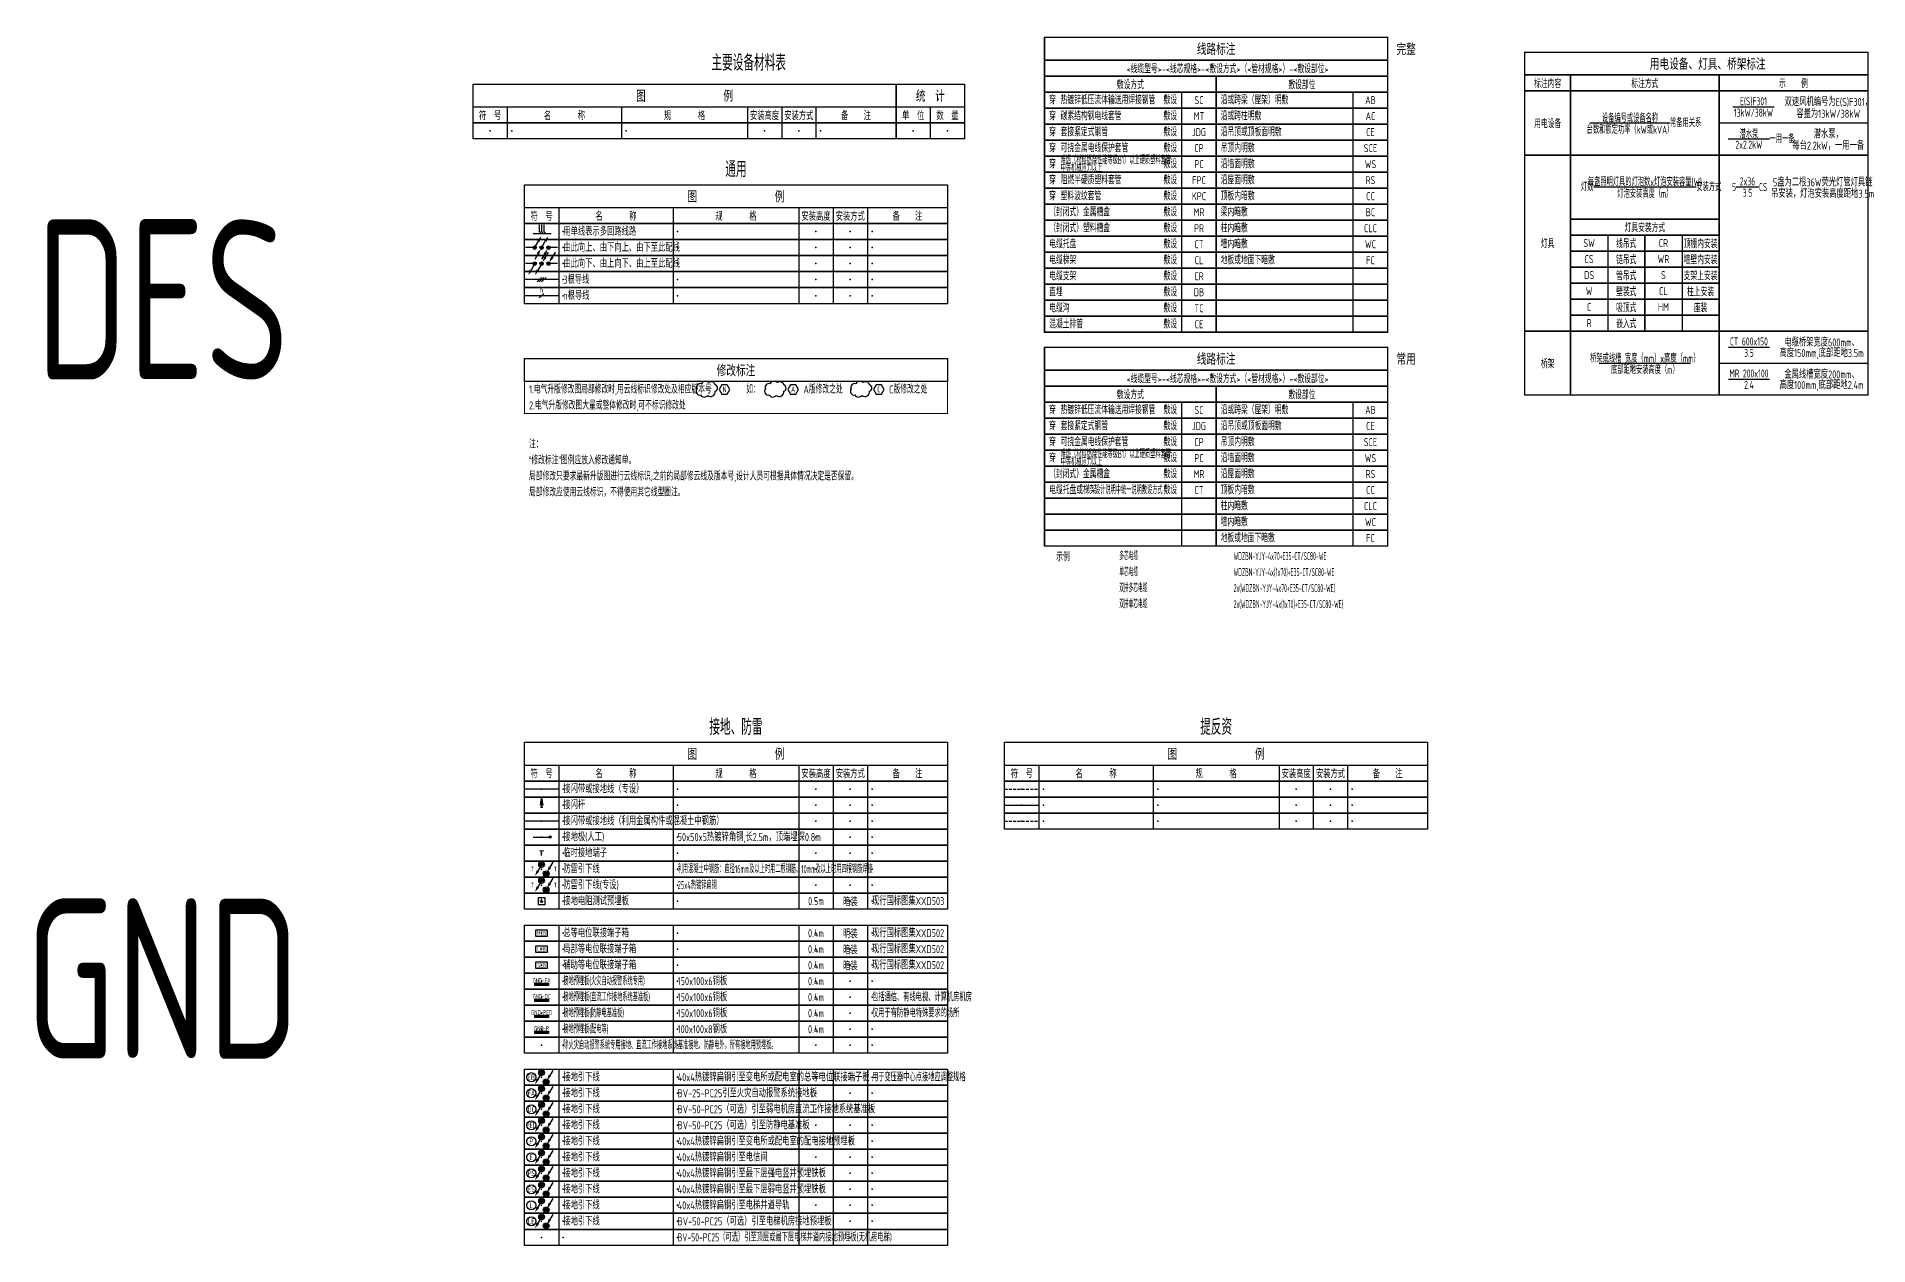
# Model space of a CAD drawing. Header units: millimetres. Extents: x -1040173 to 349982, y -145921 to 298175.
# Drawn here: x -608452 to -528343, y 14414 to 67259 of the extents above; entities that cross this region are included whole.
import ezdxf
from ezdxf.enums import TextEntityAlignment as Align

# ---------------------------------------------------------------- set-up
doc = ezdxf.new("R2010")
doc.units = ezdxf.units.MM
doc.header["$LTSCALE"] = 500
doc.header["$MEASUREMENT"] = 0
doc.linetypes.add('HIDDEN', pattern=[0.375, 0.25, -0.125])
doc.layers.get('0').update_dxf_attribs({"color": 255, "linetype": 'CONTINUOUS'})
for name, color, linetype in [('E-GRND-DEVC', 3, 'CONTINUOUS'), ('E-GRND-WIRE', 4, 'E-GND'), ('E-LITE-DIMS', 6, 'CONTINUOUS'), ('E-POWR-EQPM', 3, 'CONTINUOUS'), ('E-REQU-DIAG', 11, 'HIDDEN'), ('E-REQU-WALL', 2, 'CONTINUOUS'), ('E-REQU-WALL2', 2, 'HIDDEN'), ('E-TABLE', 2, 'CONTINUOUS'), ('E-THUN-WIRE', 4, 'E-THU'), ('E-UNIV-DIAG', 2, 'CONTINUOUS'), ('E-UNIV-EL', 140, 'CONTINUOUS'), ('E-UNIV-NOTE', 6, 'CONTINUOUS'), ('E-UNIV-REV', 6, 'CONTINUOUS'), ('E-UNIV-WIRE', 4, 'CONTINUOUS')]:
    doc.layers.add(name, color=color, linetype=linetype)
doc.styles.get("Standard").update_dxf_attribs({"font": 'txt', "width": 0.7})
doc.styles.add('TH-STYLE3', font='tssdeng.shx', dxfattribs={"width": 0.7, "bigfont": 'tssdchn.shx'})
doc.linetypes.add('E-GND', pattern='A,1,["/",Standard,S=0.2,R=0,X=-0.53,Y=-0.1],-0.1,0,-0.1', length=1.2)
doc.linetypes.add('E-THU', pattern='A,1,["X",Standard,S=0.2,R=0,X=-0.53,Y=-0.1],-0.1,0,-0.1', length=1.2)

# ---------------------------------------------------------------- blocks, each defined once
blk = doc.blocks.new('E-BKTS1')
blk.add_line((0, -10), (185, -10))
at = {"linetype": 'Continuous'}
for p, q in [((15, -10), (15, -17)), ((65, -10), (65, -17)), ((120, -10), (120, -17)), ((135, -10), (135, -17)), ((150, -10), (150, -17))]:
    blk.add_line(p, q, dxfattribs=at)
blk.add_lwpolyline([(0, 0), (185, 0), (185, -17), (0, -17)], close=True)
at = {"layer": 'E-UNIV-NOTE', "style": 'TH-STYLE3', "width": 0.7}
for s, height, p in [('图                例', 5, (92.5, -5)), ('安装高度', 3.5, (127.5, -13.5)), ('安装方式', 3.5, (142.5, -13.5))]:
    blk.add_text(s, height=height, dxfattribs=at).set_placement(p, align=Align.MIDDLE)
at = {"layer": 'E-UNIV-NOTE', "linetype": 'Continuous', "style": 'TH-STYLE3', "width": 0.7}
for s, p in [('符  号', (7.5, -13.5)), ('名       称', (40, -13.5)), ('规       格', (92.5, -13.5)), ('备    注', (167.5, -13.5))]:
    blk.add_text(s, height=3.5, dxfattribs=at).set_placement(p, align=Align.MIDDLE)
blk = doc.blocks.new('E-BKTS2')
for p, q in [((0, 0), (185, 0)), ((0, -7), (0, 0)), ((185, 0), (185, -7)), ((185, -7), (0, -7))]:
    blk.add_line(p, q)
at = {"linetype": 'Continuous'}
for p, q in [((15, 0), (15, -7)), ((65, 0), (65, -7)), ((120, 0), (120, -7)), ((135, 0), (135, -7)), ((150, 0), (150, -7))]:
    blk.add_line(p, q, dxfattribs=at)
for p in [(7.5, -3.5), (17, -3.5), (67, -3.5), (127.5, -3.5), (142.5, -3.5), (152, -3.5)]:
    blk.add_point(p, dxfattribs=at)
blk = doc.blocks.new('E-BKTS4')
at = {"linetype": 'Continuous'}
blk.add_line((15, 0), (15, -7), dxfattribs=at)
blk.add_lwpolyline([(0, 0), (30, 0), (30, -7), (0, -7)], close=True)
for p in [(7.5, -3.5), (22.5, -3.5)]:
    blk.add_point(p, dxfattribs=at)
blk = doc.blocks.new('E-BKTS3')
blk.add_line((0, -10), (30, -10))
at = {"linetype": 'Continuous'}
blk.add_line((15, -10), (15, -17), dxfattribs=at)
blk.add_lwpolyline([(30, -17), (0, -17), (0, 0), (30, 0)], close=True)
at = {"layer": 'E-UNIV-NOTE', "linetype": 'Continuous', "style": 'TH-STYLE3', "width": 0.7}
for s, height, p in [('统  计', 5, (15, -5)), ('单  位', 3.5, (7.5, -13.5)), ('数  量', 3.5, (22.5, -13.5))]:
    blk.add_text(s, height=height, dxfattribs=at).set_placement(p, align=Align.MIDDLE)
blk = doc.blocks.new('E-ANNO12')
blk.add_lwpolyline([(-1.15, 2), (-2.31, 0), (-1.15, -2), (1.15, -2), (2.31, 0), (1.15, 2)], close=True)
at = {"style": 'TH-STYLE3', "width": 0.7}
blk.add_attdef('N', text='', height=2.5, dxfattribs=at).set_placement((0, 0), align=Align.MIDDLE)
blk = doc.blocks.new('E-BLEADER-1')
blk.add_line((0.38, 0.65), (1.63, 2.81))
at = {"const_width": 0.75}
blk.add_lwpolyline([(-0.38, 0, 1), (0.38, 0, 1)], format="xyb", close=True, dxfattribs=at)
blk.add_lwpolyline([(1.63, 2.81, 1.25, 0, 0), (2.88, 4.98, 0, 0, 0)], format="xyseb")
blk.add_circle((0, 0), 0.75)
blk = doc.blocks.new('E-BLEADER-2')
blk.add_line((-2.88, -4.98), (-1.63, -2.81))
at = {"const_width": 0.75}
blk.add_lwpolyline([(-0.38, 0, 1), (0.38, 0, 1)], format="xyb", close=True, dxfattribs=at)
blk.add_lwpolyline([(-1.63, -2.81, 1.25, 0, 0), (-0.38, -0.65, 0, 0, 0)], format="xyseb")
blk.add_circle((0, 0), 0.75)
blk = doc.blocks.new('E-BGND11')
blk.add_line((0, 0), (0, 2))
at = {"const_width": 0.5}
blk.add_lwpolyline([(1, 2), (-1, 2)], dxfattribs=at)
blk = doc.blocks.new('E-KTS2')
at = {"layer": 'E-TABLE', "linetype": 'Continuous'}
for p, q in [((15, 0), (15, -7)), ((65, 0), (65, -7)), ((120, 0), (120, -7)), ((135, 0), (135, -7)), ((150, 0), (150, -7))]:
    blk.add_line(p, q, dxfattribs=at)
at = {"layer": 'E-TABLE'}
blk.add_lwpolyline([(0, 0), (185, 0), (185, -7), (0, -7)], close=True, dxfattribs=at)
at = {"layer": 'E-TABLE', "linetype": 'Continuous'}
for p in [(7.5, -3.5), (17, -3.5), (67, -3.5), (127.5, -3.5), (142.5, -3.5), (152, -3.5)]:
    blk.add_point(p, dxfattribs=at)
blk = doc.blocks.new('E-BGND012')
blk.add_lwpolyline([(-2.5, -1.5), (-2.5, 1.5), (2.5, 1.5), (2.5, -1.5)], close=True)
at = {"layer": 'E-UNIV-EL', "style": 'TH-STYLE3', "width": 0.7}
blk.add_attdef('BOX', text='', height=2, dxfattribs=at).set_placement((0, 0), align=Align.MIDDLE)
blk = doc.blocks.new('E-BGND011')
blk.add_lwpolyline([(-2.5, -1.5), (-2.5, 1.5), (2.5, 1.5), (2.5, -1.5)], close=True)
at = {"layer": 'E-UNIV-EL', "style": 'TH-STYLE3', "width": 0.7}
blk.add_attdef('BOX', text='', height=2, dxfattribs=at).set_placement((0, 0), align=Align.MIDDLE)
blk = doc.blocks.new('E-BGND013')
blk.add_lwpolyline([(-2.5, -1.5), (-2.5, 1.5), (2.5, 1.5), (2.5, -1.5)], close=True)
at = {"layer": 'E-UNIV-EL', "style": 'TH-STYLE3', "width": 0.7}
blk.add_attdef('BOX', text='', height=2, dxfattribs=at).set_placement((0, 0), align=Align.MIDDLE)
blk = doc.blocks.new('E-BGND026')
blk.add_lwpolyline([(-3, 0), (-3, 1), (3, 1), (3, 0)], close=True)
blk.add_solid([(-3, 1), (-3, 0), (3, 1), (3, 0)])
at = {"layer": 'E-UNIV-EL', "style": 'TH-STYLE3', "width": 0.7}
blk.add_attdef('F', text='', height=2, dxfattribs=at).set_placement((0, 2.2), align=Align.MIDDLE)
blk = doc.blocks.new('E-ANNO10')
blk.add_circle((0, 0), 2)
at = {"style": 'TH-STYLE3', "width": 0.7}
blk.add_attdef('N', text='', height=2.5, dxfattribs=at).set_placement((0, 0), align=Align.MIDDLE)
blk = doc.blocks.new('E-BGND31')
blk.add_line((-0.38, -0.65), (-1.62, -2.81))
at = {"const_width": 0.75}
blk.add_lwpolyline([(-0.38, 0, 1), (0.38, 0, 1)], format="xyb", close=True, dxfattribs=at)
blk.add_lwpolyline([(-1.62, -2.81, 1.25, 0, 0), (-2.88, -4.98, 0, 0, 0)], format="xyseb")
for radius in [1.25, 0.75]:
    blk.add_circle((0, 0), radius)
blk = doc.blocks.new('E-BGND32')
blk.add_line((2.88, 4.98), (1.62, 2.81))
at = {"const_width": 0.75}
blk.add_lwpolyline([(-0.38, 0, 1), (0.37, 0, 1)], format="xyb", close=True, dxfattribs=at)
blk.add_lwpolyline([(1.62, 2.81, 1.25, 0, 0), (0.37, 0.65, 0, 0, 0)], format="xyseb")
for radius in [1.25, 0.75]:
    blk.add_circle((0, 0), radius)
blk = doc.blocks.new('E-BGND025')
blk.add_lwpolyline([(-3, 0), (-3, 1), (3, 1), (3, 0)], close=True)
blk.add_solid([(-3, 1), (-3, 0), (3, 1), (3, 0)])
at = {"layer": 'E-UNIV-EL', "style": 'TH-STYLE3', "width": 0.7}
blk.add_attdef('F', text='', height=2, dxfattribs=at).set_placement((0, 2.2), align=Align.MIDDLE)
blk = doc.blocks.new('E-BGND028')
blk.add_lwpolyline([(-3, 0), (-3, 1), (3, 1), (3, 0)], close=True)
blk.add_solid([(-3, 1), (-3, 0), (3, 1), (3, 0)])
at = {"layer": 'E-UNIV-EL', "style": 'TH-STYLE3', "width": 0.7}
blk.add_attdef('F', text='', height=2, dxfattribs=at).set_placement((0, 2.2), align=Align.MIDDLE)
blk = doc.blocks.new('E-BGND027')
blk.add_lwpolyline([(-3, 0), (-3, 1), (3, 1), (3, 0)], close=True)
blk.add_solid([(-3, 1), (-3, 0), (3, 1), (3, 0)])
at = {"layer": 'E-UNIV-EL', "style": 'TH-STYLE3', "width": 0.7}
blk.add_attdef('F', text='', height=2, dxfattribs=at).set_placement((0, 2.2), align=Align.MIDDLE)
blk = doc.blocks.new('E-BGND33')
blk.add_line((-0.38, -0.65), (-1.62, -2.81))
at = {"const_width": 0.75}
blk.add_lwpolyline([(-0.38, 0, 1), (0.38, 0, 1)], format="xyb", close=True, dxfattribs=at)
blk.add_lwpolyline([(-1.62, -2.81, 1.25, 0, 0), (-2.88, -4.98, 0, 0, 0)], format="xyseb")
for radius in [1.25, 0.75]:
    blk.add_circle((0, 0), radius)
at = {"layer": 'E-UNIV-EL', "style": 'TH-STYLE3', "width": 0.7}
blk.add_attdef('F', text='', height=2, dxfattribs=at).set_placement((-4, -2), align=Align.MIDDLE)
blk = doc.blocks.new('E-BGND34')
blk.add_line((2.88, 4.98), (1.63, 2.81))
at = {"const_width": 0.75}
blk.add_lwpolyline([(-0.38, 0, 1), (0.37, 0, 1)], format="xyb", close=True, dxfattribs=at)
blk.add_lwpolyline([(1.63, 2.81, 1.25, 0, 0), (0.37, 0.65, 0, 0, 0)], format="xyseb")
for radius in [1.25, 0.75]:
    blk.add_circle((0, 0), radius)
at = {"layer": 'E-UNIV-EL', "style": 'TH-STYLE3', "width": 0.7}
blk.add_attdef('F', text='', height=2, dxfattribs=at).set_placement((4, 2), align=Align.MIDDLE)
blk = doc.blocks.new('E-BGND41')
at = {"layer": 'E-GRND-DEVC'}
for p, q in [((-0.53, 1), (0, 4)), ((0.53, 1), (-0.53, 1)), ((-0.5, 0), (0.5, 0)), ((0, 4), (0.53, 1)), ((0, 1), (0, 0))]:
    blk.add_line(p, q, dxfattribs=at)
blk.add_solid([(-0.53, 1), (0.53, 1), (0, 4)], dxfattribs=at)
blk = doc.blocks.new('E-BGND51')
blk.add_lwpolyline([(1.5, 1.5), (-1.5, 1.5), (-1.5, -1.5), (1.5, -1.5)], close=True)
at = {"layer": 'E-UNIV-EL'}
for p, q in [((-0.75, 0), (0.75, 0)), ((0, 0), (0, 1)), ((-0.5, -0.25), (0.5, -0.25)), ((-0.25, -0.5), (0.25, -0.5))]:
    blk.add_line(p, q, dxfattribs=at)
blk = doc.blocks.new('E-anno03')
for p, q in [((-2, -1), (0, 1)), ((-1, -1), (1, 1)), ((0, -1), (2, 1))]:
    blk.add_line(p, q)
blk = doc.blocks.new('E-ANNO04')
blk.add_line((-1, -1), (1, 1))
at = {"style": 'TH-STYLE3', "width": 0.7}
blk.add_attdef('N', text='', height=2.5, dxfattribs=at).set_placement((0, 2.5), align=Align.MIDDLE)

msp = doc.modelspace()

# ---------------------------------------------------------------- linework, layer by layer
at = {"layer": 'E-GRND-DEVC'}
msp.add_circle((-585993, 32264), 50, dxfattribs=at)
at = {"layer": 'E-GRND-WIRE'}
msp.add_line((-585618, 32964), (-587118, 32964), dxfattribs=at)
at = {"layer": 'E-POWR-EQPM'}
for p, q in [((-585943, 58634), (-586743, 58634)), ((-586468, 59034), (-586468, 58734)), ((-586368, 58634), (-586468, 58734)), ((-586368, 59034), (-586368, 58734)), ((-586368, 58734), (-586268, 58634)), ((-586268, 59034), (-586268, 58734)), ((-586268, 58734), (-586168, 58634)), ((-586668, 58034), (-587068, 58034)), ((-585668, 58034), (-586068, 58034)), ((-586668, 57334), (-587068, 57334)), ((-585668, 57334), (-586068, 57334))]:
    msp.add_line(p, q, dxfattribs=at)
at = {"layer": 'E-REQU-DIAG'}
msp.add_line((-566118, 34364), (-564618, 34364), dxfattribs=at)
at = {"layer": 'E-REQU-WALL'}
msp.add_line((-566118, 33664), (-564618, 33664), dxfattribs=at)
at = {"layer": 'E-REQU-WALL2'}
msp.add_line((-566118, 32964), (-564618, 32964), dxfattribs=at)
at = {"layer": 'E-THUN-WIRE'}
for p, q in [((-585618, 34364), (-587118, 34364)), ((-586743, 32264), (-585993, 32264))]:
    msp.add_line(p, q, dxfattribs=at)
at = {"layer": 'E-UNIV-DIAG'}
for p, q in [((-534868, 64884), (-534868, 65584)), ((-558368, 64134), (-558368, 64834)), ((-558368, 63434), (-558368, 64134)), ((-550868, 64134), (-550868, 64834)), ((-550868, 63434), (-550868, 64134)), ((-558368, 62734), (-558368, 63434)), ((-550868, 62734), (-550868, 63434)), ((-534868, 63484), (-528368, 63484)), ((-558368, 62034), (-558368, 62734)), ((-550868, 62034), (-550868, 62734)), ((-558368, 61334), (-558368, 62034)), ((-550868, 61334), (-550868, 62034)), ((-558368, 60634), (-558368, 61334)), ((-550868, 60634), (-550868, 61334)), ((-558368, 59934), (-558368, 60634)), ((-550868, 59934), (-550868, 60634)), ((-558368, 59234), (-558368, 59934)), ((-550868, 59234), (-550868, 59934)), ((-558368, 58534), (-558368, 59234)), ((-558368, 57834), (-558368, 58534)), ((-550868, 58534), (-550868, 59234)), ((-550868, 57834), (-550868, 58534)), ((-539743, 58584), (-539743, 57884)), ((-536493, 58584), (-536493, 57884)), ((-558368, 57134), (-558368, 57834)), ((-550868, 57134), (-550868, 57834)), ((-539743, 57884), (-539743, 57184)), ((-536493, 57884), (-536493, 57184)), ((-558368, 56434), (-558368, 57134)), ((-550868, 56434), (-550868, 57134)), ((-539743, 57184), (-539743, 56484)), ((-536493, 57184), (-536493, 56484)), ((-558368, 55734), (-558368, 56434)), ((-550868, 55734), (-550868, 56434)), ((-539743, 56484), (-539743, 55784)), ((-536493, 56484), (-536493, 55784)), ((-558368, 55034), (-558368, 55734)), ((-550868, 55034), (-550868, 55734)), ((-539743, 55784), (-539743, 55084)), ((-536493, 55784), (-536493, 55084)), ((-558368, 54334), (-558368, 55034)), ((-550868, 54334), (-550868, 55034)), ((-539743, 55084), (-539743, 54384)), ((-536493, 55084), (-536493, 54384)), ((-534868, 52984), (-528368, 52984)), ((-558368, 50584), (-558368, 51284)), ((-550868, 50584), (-550868, 51284)), ((-558368, 49884), (-558368, 50584)), ((-550868, 49884), (-550868, 50584)), ((-558368, 49184), (-558368, 49884)), ((-550868, 49184), (-550868, 49884)), ((-558368, 48484), (-558368, 49184)), ((-550868, 48484), (-550868, 49184)), ((-558368, 47784), (-558368, 48484)), ((-550868, 47784), (-550868, 48484)), ((-558368, 47084), (-558368, 47784)), ((-550868, 47084), (-550868, 47784)), ((-558368, 46384), (-558368, 47084)), ((-550868, 46384), (-550868, 47084)), ((-558368, 45684), (-558368, 46384)), ((-558368, 44984), (-558368, 45684)), ((-550868, 45684), (-550868, 46384)), ((-550868, 44984), (-550868, 45684))]:
    msp.add_line(p, q, dxfattribs=at)
at = {"layer": 'E-UNIV-DIAG', "const_width": 50}
for points in [[(-549368, 54334), (-564368, 54334), (-564368, 67234), (-549368, 67234)], [(-528368, 51584), (-543368, 51584), (-543368, 66584), (-528368, 66584)], [(-549368, 44984), (-564368, 44984), (-564368, 53684), (-549368, 53684)], [(-568618, 50784), (-587118, 50784), (-587118, 53184), (-568618, 53184)]]:
    msp.add_lwpolyline(points, close=True, dxfattribs=at)
at = {"layer": 'E-UNIV-DIAG'}
for points in [[(-549368, 66234), (-564368, 66234), (-564368, 67234), (-549368, 67234)], [(-528368, 65584), (-543368, 65584), (-543368, 66584), (-528368, 66584)], [(-549368, 65534), (-564368, 65534), (-564368, 66234), (-549368, 66234)], [(-556868, 64834), (-564368, 64834), (-564368, 65534), (-556868, 65534)], [(-549368, 64834), (-556868, 64834), (-556868, 65534), (-549368, 65534)], [(-541368, 64884), (-543368, 64884), (-543368, 65584), (-541368, 65584)], [(-534868, 64884), (-541368, 64884), (-541368, 65584), (-534868, 65584)], [(-528368, 64884), (-534868, 64884), (-534868, 65584), (-528368, 65584)], [(-556868, 64134), (-564368, 64134), (-564368, 64834), (-556868, 64834)], [(-556868, 63434), (-564368, 63434), (-564368, 64134), (-556868, 64134)], [(-549368, 64134), (-556868, 64134), (-556868, 64834), (-549368, 64834)], [(-549368, 63434), (-556868, 63434), (-556868, 64134), (-549368, 64134)], [(-541368, 62084), (-543368, 62084), (-543368, 64884), (-541368, 64884)], [(-534868, 62084), (-541368, 62084), (-541368, 64884), (-534868, 64884)], [(-528368, 62084), (-534868, 62084), (-534868, 64884), (-528368, 64884)], [(-556868, 62734), (-564368, 62734), (-564368, 63434), (-556868, 63434)], [(-549368, 62734), (-556868, 62734), (-556868, 63434), (-549368, 63434)], [(-556868, 62034), (-564368, 62034), (-564368, 62734), (-556868, 62734)], [(-549368, 62034), (-556868, 62034), (-556868, 62734), (-549368, 62734)], [(-556868, 61334), (-564368, 61334), (-564368, 62034), (-556868, 62034)], [(-549368, 61334), (-556868, 61334), (-556868, 62034), (-549368, 62034)], [(-541368, 54384), (-543368, 54384), (-543368, 62084), (-541368, 62084)], [(-534868, 59284), (-541368, 59284), (-541368, 62084), (-534868, 62084)], [(-528368, 54384), (-534868, 54384), (-534868, 62084), (-528368, 62084)], [(-556868, 60634), (-564368, 60634), (-564368, 61334), (-556868, 61334)], [(-549368, 60634), (-556868, 60634), (-556868, 61334), (-549368, 61334)], [(-556868, 59934), (-564368, 59934), (-564368, 60634), (-556868, 60634)], [(-549368, 59934), (-556868, 59934), (-556868, 60634), (-549368, 60634)], [(-556868, 59234), (-564368, 59234), (-564368, 59934), (-556868, 59934)], [(-549368, 59234), (-556868, 59234), (-556868, 59934), (-549368, 59934)], [(-534868, 58584), (-541368, 58584), (-541368, 59284), (-534868, 59284)], [(-556868, 58534), (-564368, 58534), (-564368, 59234), (-556868, 59234)], [(-556868, 57834), (-564368, 57834), (-564368, 58534), (-556868, 58534)], [(-549368, 58534), (-556868, 58534), (-556868, 59234), (-549368, 59234)], [(-549368, 57834), (-556868, 57834), (-556868, 58534), (-549368, 58534)], [(-538118, 57884), (-541368, 57884), (-541368, 58584), (-538118, 58584)], [(-534868, 57884), (-538118, 57884), (-538118, 58584), (-534868, 58584)], [(-556868, 57134), (-564368, 57134), (-564368, 57834), (-556868, 57834)], [(-549368, 57134), (-556868, 57134), (-556868, 57834), (-549368, 57834)], [(-538118, 57184), (-541368, 57184), (-541368, 57884), (-538118, 57884)], [(-534868, 57184), (-538118, 57184), (-538118, 57884), (-534868, 57884)], [(-556868, 56434), (-564368, 56434), (-564368, 57134), (-556868, 57134)], [(-549368, 56434), (-556868, 56434), (-556868, 57134), (-549368, 57134)], [(-538118, 56484), (-541368, 56484), (-541368, 57184), (-538118, 57184)], [(-534868, 56484), (-538118, 56484), (-538118, 57184), (-534868, 57184)], [(-556868, 55734), (-564368, 55734), (-564368, 56434), (-556868, 56434)], [(-549368, 55734), (-556868, 55734), (-556868, 56434), (-549368, 56434)], [(-538118, 55784), (-541368, 55784), (-541368, 56484), (-538118, 56484)], [(-534868, 55784), (-538118, 55784), (-538118, 56484), (-534868, 56484)], [(-556868, 55034), (-564368, 55034), (-564368, 55734), (-556868, 55734)], [(-549368, 55034), (-556868, 55034), (-556868, 55734), (-549368, 55734)], [(-538118, 55084), (-541368, 55084), (-541368, 55784), (-538118, 55784)], [(-534868, 55084), (-538118, 55084), (-538118, 55784), (-534868, 55784)], [(-556868, 54334), (-564368, 54334), (-564368, 55034), (-556868, 55034)], [(-549368, 54334), (-556868, 54334), (-556868, 55034), (-549368, 55034)], [(-538118, 54384), (-541368, 54384), (-541368, 55084), (-538118, 55084)], [(-534868, 54384), (-538118, 54384), (-538118, 55084), (-534868, 55084)], [(-549368, 52684), (-564368, 52684), (-564368, 53684), (-549368, 53684)], [(-541368, 51584), (-543368, 51584), (-543368, 54384), (-541368, 54384)], [(-534868, 51584), (-541368, 51584), (-541368, 54384), (-534868, 54384)], [(-528368, 51584), (-534868, 51584), (-534868, 54384), (-528368, 54384)], [(-568618, 52184), (-587118, 52184), (-587118, 53184), (-568618, 53184)], [(-549368, 51984), (-564368, 51984), (-564368, 52684), (-549368, 52684)], [(-556868, 51284), (-564368, 51284), (-564368, 51984), (-556868, 51984)], [(-556868, 50584), (-564368, 50584), (-564368, 51284), (-556868, 51284)], [(-549368, 51284), (-556868, 51284), (-556868, 51984), (-549368, 51984)], [(-549368, 50584), (-556868, 50584), (-556868, 51284), (-549368, 51284)], [(-556868, 49884), (-564368, 49884), (-564368, 50584), (-556868, 50584)], [(-549368, 49884), (-556868, 49884), (-556868, 50584), (-549368, 50584)], [(-556868, 49184), (-564368, 49184), (-564368, 49884), (-556868, 49884)], [(-549368, 49184), (-556868, 49184), (-556868, 49884), (-549368, 49884)], [(-556868, 48484), (-564368, 48484), (-564368, 49184), (-556868, 49184)], [(-549368, 48484), (-556868, 48484), (-556868, 49184), (-549368, 49184)], [(-556868, 47784), (-564368, 47784), (-564368, 48484), (-556868, 48484)], [(-549368, 47784), (-556868, 47784), (-556868, 48484), (-549368, 48484)], [(-556868, 47084), (-564368, 47084), (-564368, 47784), (-556868, 47784)], [(-549368, 47084), (-556868, 47084), (-556868, 47784), (-549368, 47784)], [(-556868, 46384), (-564368, 46384), (-564368, 47084), (-556868, 47084)], [(-549368, 46384), (-556868, 46384), (-556868, 47084), (-549368, 47084)], [(-556868, 45684), (-564368, 45684), (-564368, 46384), (-556868, 46384)], [(-556868, 44984), (-564368, 44984), (-564368, 45684), (-556868, 45684)], [(-549368, 45684), (-556868, 45684), (-556868, 46384), (-549368, 46384)], [(-549368, 44984), (-556868, 44984), (-556868, 45684), (-549368, 45684)]]:
    msp.add_lwpolyline(points, close=True, dxfattribs=at)
at = {"layer": 'E-UNIV-NOTE'}
for p, q in [((-534268, 64184), (-532468, 64184)), ((-540518, 63484), (-537018, 63484)), ((-534468, 62784), (-532668, 62784)), ((-535868, 60684), (-540368, 60684)), ((-533128, 60684), (-534128, 60684)), ((-534467, 53684), (-532667, 53684)), ((-540118, 52984), (-536118, 52984)), ((-534467, 52284), (-532667, 52284))]:
    msp.add_line(p, q, dxfattribs=at)
at = {"layer": 'E-UNIV-REV'}
for points in [[(-578775, 51756, 0.72206), (-578774, 52036, 0.520567), (-579067, 52131, 0.520567), (-579378, 52084, 0.629498), (-579576, 51857, 0.710099), (-579416, 51593, 0.520567), (-579104, 51574, 0.674512), (-578775, 51756)], [(-575775, 51756, 0.72206), (-575774, 52036, 0.520567), (-576067, 52131, 0.520567), (-576378, 52084, 0.629498), (-576576, 51857, 0.710099), (-576416, 51593, 0.520567), (-576104, 51574, 0.674512), (-575775, 51756)], [(-572025, 51756, 0.72206), (-572024, 52036, 0.520567), (-572317, 52131, 0.520567), (-572628, 52084, 0.629498), (-572826, 51857, 0.710099), (-572666, 51593, 0.520567), (-572354, 51574, 0.674512), (-572025, 51756)]]:
    msp.add_lwpolyline(points, format="xyb", close=True, dxfattribs=at)
at = {"layer": 'E-UNIV-WIRE'}
for p, q in [((-585618, 56634), (-587118, 56634)), ((-585618, 55934), (-587118, 55934))]:
    msp.add_line(p, q, dxfattribs=at)

# ---------------------------------------------------------------- block references
at = {"xscale": 100, "yscale": 100, "zscale": 100}
msp.add_blockref('E-KTS2', (-587118, 32614), dxfattribs=at)
at = {"layer": 'E-GRND-DEVC', "xscale": 100, "yscale": 100, "zscale": 100}
for name, p in [('E-BGND41', (-586368, 33564)), ('E-BGND11', (-586368, 31464)), ('E-BGND51', (-586368, 29464)), ('E-BGND31', (-586368, 21964)), ('E-BGND32', (-586168, 21564)), ('E-BGND31', (-586368, 21264)), ('E-BGND32', (-586168, 20864)), ('E-BGND31', (-586368, 20564)), ('E-BGND32', (-586168, 20164)), ('E-BGND31', (-586368, 19864)), ('E-BGND31', (-586368, 19164)), ('E-BGND32', (-586168, 19464)), ('E-BGND32', (-586168, 18764)), ('E-BGND31', (-586368, 18464)), ('E-BGND32', (-586168, 18064)), ('E-BGND31', (-586368, 17764)), ('E-BGND32', (-586168, 17364)), ('E-BGND31', (-586368, 17064)), ('E-BGND32', (-586168, 16664)), ('E-BGND31', (-586368, 16364)), ('E-BGND32', (-586168, 15964)), ('E-BGND31', (-586368, 15664)), ('E-BGND32', (-586168, 15264))]:
    msp.add_blockref(name, p, dxfattribs=at)
for name, p, values in [('E-BGND33', (-586368, 31064), {'F': 'T'}), ('E-BGND33', (-586368, 30364), {'F': 'T'}), ('E-BGND34', (-586168, 30664), {'F': 'T'}), ('E-BGND34', (-586168, 29964), {'F': 'T'}), ('E-BGND011', (-586368, 28064), {'BOX': 'MEB'}), ('E-BGND012', (-586368, 27364), {'BOX': 'LEB'}), ('E-BGND013', (-586368, 26664), {'BOX': 'SEB'}), ('E-BGND026', (-586368, 25779), {'F': 'GND-FA'}), ('E-BGND028', (-586368, 25079), {'F': 'GND-DC'}), ('E-BGND027', (-586368, 24379), {'F': 'GND-PED'}), ('E-BGND025', (-586368, 23679), {'F': 'GND-P'}), ('E-ANNO10', (-586818, 21764), {'N': 'EB'}), ('E-ANNO10', (-586818, 21064), {'N': 'FA'}), ('E-ANNO10', (-586818, 20364), {'N': 'DC'}), ('E-ANNO10', (-586818, 19664), {'N': 'PED'}), ('E-ANNO10', (-586818, 18964), {'N': 'P'}), ('E-ANNO10', (-586818, 18264), {'N': 'E'}), ('E-ANNO10', (-586818, 17564), {'N': 'PS'}), ('E-ANNO10', (-586818, 16864), {'N': 'ES'}), ('E-ANNO10', (-586818, 16164), {'N': 'L'}), ('E-ANNO10', (-586818, 15464), {'N': 'LE'})]:
    msp.add_blockref(name, p, dxfattribs=at).add_auto_attribs(values)
at = {"layer": 'E-LITE-DIMS', "xscale": 100, "yscale": 100, "zscale": 100}
msp.add_blockref('E-anno03', (-586368, 56634), dxfattribs=at)
msp.add_blockref('E-ANNO04', (-586368, 55934), dxfattribs=at).add_auto_attribs({'N': 'n'})
at = {"layer": 'E-POWR-EQPM', "xscale": 100, "yscale": 100, "zscale": 100}
for name, p in [('E-BLEADER-1', (-586668, 58034)), ('E-BLEADER-1', (-586368, 58034)), ('E-BLEADER-2', (-586368, 58034)), ('E-BLEADER-2', (-586068, 58034))]:
    msp.add_blockref(name, p, dxfattribs=at)
at = {"layer": 'E-POWR-EQPM', "xscale": 100, "yscale": 100, "zscale": 100, "rotation": 180}
for name, p in [('E-BLEADER-2', (-586368, 57334)), ('E-BLEADER-2', (-586068, 57334)), ('E-BLEADER-1', (-586668, 57334)), ('E-BLEADER-1', (-586368, 57334))]:
    msp.add_blockref(name, p, dxfattribs=at)
at = {"layer": 'E-TABLE', "xscale": 100, "yscale": 100, "zscale": 100}
for name, p in [('E-BKTS1', (-587118, 36414)), ('E-BKTS1', (-566118, 36414)), ('E-BKTS2', (-587118, 34714)), ('E-BKTS2', (-566118, 34714)), ('E-BKTS2', (-587118, 34014)), ('E-BKTS2', (-566118, 34014)), ('E-BKTS2', (-587118, 33314)), ('E-BKTS2', (-566118, 33314)), ('E-BKTS2', (-587118, 31914)), ('E-BKTS2', (-587118, 31214)), ('E-BKTS2', (-587118, 30514)), ('E-BKTS2', (-587118, 29814)), ('E-BKTS2', (-587118, 28414)), ('E-BKTS2', (-587118, 27714)), ('E-BKTS2', (-587118, 27014))]:
    msp.add_blockref(name, p, dxfattribs=at)
at = {"layer": 'E-UNIV-DIAG', "xscale": 100, "yscale": 100, "zscale": 100}
for name, p in [('E-BKTS1', (-589368, 65184)), ('E-BKTS3', (-570868, 65184)), ('E-BKTS2', (-589368, 63484)), ('E-BKTS4', (-570868, 63484)), ('E-BKTS1', (-587118, 60784)), ('E-BKTS2', (-587118, 59084)), ('E-BKTS2', (-587118, 58384)), ('E-BKTS2', (-587118, 57684)), ('E-BKTS2', (-587118, 56984)), ('E-BKTS2', (-587118, 56284)), ('E-BKTS2', (-587118, 26314)), ('E-BKTS2', (-587118, 25614)), ('E-BKTS2', (-587118, 24914)), ('E-BKTS2', (-587118, 24214)), ('E-BKTS2', (-587118, 23514)), ('E-BKTS2', (-587118, 22114)), ('E-BKTS2', (-587118, 21414)), ('E-BKTS2', (-587118, 20714)), ('E-BKTS2', (-587118, 20014)), ('E-BKTS2', (-587118, 19314)), ('E-BKTS2', (-587118, 18614)), ('E-KTS2', (-587118, 18614)), ('E-BKTS2', (-587118, 17914)), ('E-BKTS2', (-587118, 17214)), ('E-BKTS2', (-587118, 16514)), ('E-BKTS2', (-587118, 15814)), ('E-BKTS2', (-587118, 15114))]:
    msp.add_blockref(name, p, dxfattribs=at)
at = {"layer": 'E-UNIV-REV', "xscale": 100, "yscale": 100, "zscale": 100}
for p, values in [((-578368, 51834), {'N': 'N'}), ((-575368, 51834), {'N': 'A'}), ((-571618, 51834), {'N': 'C'})]:
    msp.add_blockref('E-ANNO12', p, dxfattribs=at).add_auto_attribs(values)

# ---------------------------------------------------------------- texts
at = {"layer": 'E-UNIV-NOTE', "style": 'TH-STYLE3'}
for s, height, width, p in [('主要设备材料表', 700, 0.7, (-577311, 66155)), ('线路标注', 500, 0.65, (-556868, 66734)), ('完整', 500, 0.65, (-548559, 66734)), ('<线缆型号>-<线芯规格>-<敷设方式>（<管材规格>）-<敷设部位>', 350, 0.65, (-556368, 65884)), ('用电设备、灯具、桥架标注', 500, 0.65, (-535368, 66084)), ('敷设方式', 350, 0.65, (-560618, 65184)), ('敷设部位', 350, 0.65, (-553118, 65184)), ('标注内容', 350, 0.65, (-542368, 65234)), ('标注方式', 350, 0.65, (-538118, 65234)), ('示    例', 350, 0.65, (-531618, 65234)), ('SC', 350, 0.65, (-557618, 64484)), ('AB', 350, 0.65, (-550118, 64484)), ('13kW/38kW', 350, 0.6, (-533368, 63934)), ('E(S)F301', 350, 0.6, (-533368, 64434)), ('双速风机编号为E(S)F301，', 350, 0.7, (-530097, 64434)), ('容量为13kW/38kW', 350, 0.7, (-530097, 63934)), ('MT', 350, 0.65, (-557618, 63784)), ('AC', 350, 0.65, (-550118, 63784)), ('用电设备', 350, 0.65, (-542368, 63484)), ('台数和额定功率（kW或kVA）', 350, 0.6, (-538768, 63234)), ('设备编号或设备名称', 350, 0.6, (-538768, 63734)), ('JDG', 350, 0.65, (-557618, 63084)), ('CP', 350, 0.65, (-557618, 62384)), ('SCE', 350, 0.65, (-550118, 62384)), ('CE', 350, 0.65, (-550118, 63084)), ('2x2.2kW', 350, 0.6, (-533568, 62534)), ('潜水泵', 350, 0.6, (-533568, 63034)), ('每台2.2kW，一用一备', 350, 0.7, (-530097, 62534)), ('潜水泵，', 350, 0.7, (-530097, 63034)), ('通用', 700, 0.7, (-577868, 61484)), ('PC', 350, 0.65, (-557618, 61684)), ('WS', 350, 0.65, (-550118, 61684)), ('FPC', 350, 0.65, (-557618, 60984)), ('RS', 350, 0.65, (-550118, 60984)), ('每盏照明灯具的灯泡数x灯泡安装容量(W)', 350, 0.6, (-538118, 60934)), ('2x36', 350, 0.6, (-533628, 60934)), ('5盏为二根36W荧光灯管灯具链', 350, 0.7, (-530341, 60934)), ('KPC', 350, 0.65, (-557618, 60284)), ('CC', 350, 0.65, (-550118, 60284)), ('灯泡安装高度（m）', 350, 0.6, (-538118, 60434)), ('3.5', 350, 0.6, (-533628, 60434)), ('吊安装，灯泡安装高度距地3.5m', 350, 0.7, (-530341, 60434)), ('DES', 7000, 0.7, (-602948, 55781)), ('MR', 350, 0.65, (-557618, 59584)), ('BC', 350, 0.65, (-550118, 59584)), ('PR', 350, 0.65, (-557618, 58884)), ('CLC', 350, 0.65, (-550118, 58884)), ('灯具安装方式', 350, 0.65, (-538118, 58934)), ('CT', 350, 0.65, (-557618, 58184)), ('WC', 350, 0.65, (-550118, 58184)), ('灯具', 350, 0.65, (-542368, 58234)), ('SW', 350, 0.65, (-540556, 58234)), ('CS', 350, 0.65, (-540556, 57534)), ('链吊式', 350, 0.65, (-538931, 57534)), ('线吊式', 350, 0.65, (-538931, 58234)), ('WR', 350, 0.65, (-537306, 57534)), ('CR', 350, 0.65, (-537306, 58234)), ('墙壁内安装', 350, 0.65, (-535681, 57534)), ('顶棚内安装', 350, 0.65, (-535681, 58234)), ('CR', 350, 0.65, (-557618, 56784)), ('CL', 350, 0.65, (-557618, 57484)), ('FC', 350, 0.65, (-550118, 57484)), ('DS', 350, 0.65, (-540556, 56834)), ('管吊式', 350, 0.65, (-538931, 56834)), ('S', 350, 0.65, (-537306, 56834)), ('支架上安装', 350, 0.65, (-535681, 56834)), ('DB', 350, 0.65, (-557618, 56084)), ('W', 350, 0.65, (-540556, 56134)), ('壁装式', 350, 0.65, (-538931, 56134)), ('CL', 350, 0.65, (-537306, 56134)), ('柱上安装', 350, 0.65, (-535681, 56134)), ('TC', 350, 0.65, (-557618, 55384)), ('C', 350, 0.65, (-540556, 55434)), ('吸顶式', 350, 0.65, (-538931, 55434)), ('HM', 350, 0.65, (-537306, 55434)), ('座装', 350, 0.65, (-535681, 55434)), ('CE', 350, 0.65, (-557618, 54684)), ('R', 350, 0.65, (-540556, 54734)), ('嵌入式', 350, 0.65, (-538931, 54734)), ('CT 600x150', 350, 0.6, (-533567, 53934)), ('电缆桥架宽度600mm、', 350, 0.7, (-530387, 53934)), ('修改标注', 500, 0.65, (-577868, 52684)), ('线路标注', 500, 0.65, (-556868, 53184)), ('常用', 500, 0.65, (-548559, 53184)), ('桥架', 350, 0.65, (-542368, 52984)), ('桥架或线槽 宽度（mm）x高度（mm）', 350, 0.6, (-538118, 53234)), ('底部距地安装高度（m）', 350, 0.6, (-538118, 52734)), ('3.5', 350, 0.6, (-533567, 53434)), ('高度150mm,底部距地3.5m', 350, 0.7, (-530387, 53434)), ('<线缆型号>-<线芯规格>-<敷设方式>（<管材规格>）-<敷设部位>', 350, 0.65, (-556368, 52334)), ('MR 200x100', 350, 0.6, (-533567, 52534)), ('2.4', 350, 0.6, (-533567, 52034)), ('高度100mm,底部距地2.4m', 350, 0.7, (-530387, 52034)), ('金属线槽宽度200mm、', 350, 0.7, (-530387, 52534)), ('敷设方式', 350, 0.65, (-560618, 51634)), ('敷设部位', 350, 0.65, (-553118, 51634)), ('SC', 350, 0.65, (-557618, 50934)), ('AB', 350, 0.65, (-550118, 50934)), ('JDG', 350, 0.65, (-557618, 50234)), ('CP', 350, 0.65, (-557618, 49534)), ('SCE', 350, 0.65, (-550118, 49534)), ('CE', 350, 0.65, (-550118, 50234)), ('PC', 350, 0.65, (-557618, 48834)), ('WS', 350, 0.65, (-550118, 48834)), ('MR', 350, 0.65, (-557618, 48134)), ('RS', 350, 0.65, (-550118, 48134)), ('CT', 350, 0.65, (-557618, 47434)), ('CC', 350, 0.65, (-550118, 47434)), ('CLC', 350, 0.65, (-550118, 46734)), ('WC', 350, 0.65, (-550118, 46034)), ('FC', 350, 0.65, (-550118, 45334)), ('示例', 350, 0.65, (-563566, 44548)), ('接地、防雷', 700, 0.7, (-577868, 37114)), ('提反资', 700, 0.7, (-556868, 37114)), ('暗装', 350, 0.7, (-572868, 29464)), ('GND', 7000, 0.7, (-602948, 26081)), ('0.5m', 350, 0.7, (-574368, 29464)), ('0.4m', 350, 0.7, (-574368, 28064)), ('明装', 350, 0.7, (-572868, 28064)), ('0.4m', 350, 0.7, (-574368, 27364)), ('暗装', 350, 0.7, (-572868, 27364)), ('0.4m', 350, 0.7, (-574368, 26664)), ('暗装', 350, 0.7, (-572868, 26664)), ('0.4m', 350, 0.7, (-574368, 25964)), ('0.4m', 350, 0.7, (-574368, 25264)), ('0.4m', 350, 0.7, (-574368, 24564)), ('0.4m', 350, 0.7, (-574368, 23864))]:
    msp.add_text(s, height=height, dxfattribs=dict(at, width=width)).set_placement(p, align=Align.MIDDLE)
for s, width, p in [('穿', 0.65, (-564168, 64484)), ('热镀锌低压流体输送用焊接钢管', 0.65, (-563668, 64484)), ('敷设', 0.65, (-559168, 64484)), ('沿或跨梁（屋架）明敷', 0.65, (-556668, 64484)), ('穿', 0.65, (-564168, 63784)), ('穿', 0.65, (-564168, 63084)), ('碳素结构钢电线套管', 0.65, (-563668, 63784)), ('套接紧定式钢管', 0.65, (-563668, 63084)), ('敷设', 0.65, (-559168, 63784)), ('敷设', 0.65, (-559168, 63084)), ('沿或跨柱明敷', 0.65, (-556668, 63784)), ('沿吊顶或顶板面明敷', 0.65, (-556668, 63084)), ('常备用关系', 0.6, (-537018, 63484)), ('穿', 0.65, (-564168, 62384)), ('可挠金属电线保护套管', 0.65, (-563668, 62384)), ('敷设', 0.65, (-559168, 62384)), ('吊顶内明敷', 0.65, (-556668, 62384)), ('一用一备', 0.6, (-532668, 62784)), ('穿', 0.65, (-564168, 61684)), ('难燃（材料燃烧性能等级B1）以上硬质塑料套管', 0.5, (-563668, 61859)), ('中等机械应力以上', 0.5, (-563668, 61509)), ('敷设', 0.65, (-559168, 61684)), ('沿墙面明敷', 0.65, (-556668, 61684)), ('穿', 0.65, (-564168, 60984)), ('阻燃半硬质塑料套管', 0.65, (-563668, 60984)), ('敷设', 0.65, (-559168, 60984)), ('沿屋面明敷', 0.65, (-556668, 60984)), ('安装方式', 0.6, (-535868, 60684)), ('穿', 0.65, (-564168, 60284)), ('塑料波纹套管', 0.65, (-563668, 60284)), ('敷设', 0.65, (-559168, 60284)), ('顶板内暗敷', 0.65, (-556668, 60284)), ('CS', 0.6, (-533128, 60684)), ('（封闭式）金属槽盒', 0.65, (-564168, 59584)), ('敷设', 0.65, (-559168, 59584)), ('梁内暗敷', 0.65, (-556668, 59584)), ('用单线表示多回路线路', 0.7, (-585418, 58734)), ('（封闭式）塑料槽盒', 0.65, (-564168, 58884)), ('敷设', 0.65, (-559168, 58884)), ('柱内暗敷', 0.65, (-556668, 58884)), ('由此向上、由下向上、由下至此配线', 0.7, (-585418, 58034)), ('电缆托盘', 0.65, (-564168, 58184)), ('电缆梯架', 0.65, (-564168, 57484)), ('敷设', 0.65, (-559168, 58184)), ('敷设', 0.65, (-559168, 57484)), ('墙内暗敷', 0.65, (-556668, 58184)), ('地板或地面下暗敷', 0.65, (-556668, 57484)), ('由此向下、由上向下、由上至此配线', 0.7, (-585418, 57334)), ('电缆支架', 0.65, (-564168, 56784)), ('敷设', 0.65, (-559168, 56784)), ('3根导线', 0.7, (-585418, 56634)), ('n根导线', 0.7, (-585418, 55934)), ('直埋', 0.65, (-564168, 56084)), ('敷设', 0.65, (-559168, 56084)), ('电缆沟', 0.65, (-564168, 55384)), ('敷设', 0.65, (-559168, 55384)), ('混凝土排管', 0.65, (-564168, 54684)), ('敷设', 0.65, (-559168, 54684)), ('1.电气升版修改图局部修改时,用云线标识修改处及相应版本号', 0.65, (-586918, 51834)), ('2.电气升版修改图大量或整体修改时,可不标识修改处', 0.65, (-586918, 51134)), ('穿', 0.65, (-564168, 50934)), ('热镀锌低压流体输送用焊接钢管', 0.65, (-563668, 50934)), ('敷设', 0.65, (-559168, 50934)), ('沿或跨梁（屋架）明敷', 0.65, (-556668, 50934)), ('穿', 0.65, (-564168, 50234)), ('穿', 0.65, (-564168, 49534)), ('套接紧定式钢管', 0.65, (-563668, 50234)), ('可挠金属电线保护套管', 0.65, (-563668, 49534)), ('敷设', 0.65, (-559168, 50234)), ('敷设', 0.65, (-559168, 49534)), ('沿吊顶或顶板面明敷', 0.65, (-556668, 50234)), ('吊顶内明敷', 0.65, (-556668, 49534)), ('注：', 0.65, (-586918, 49434)), ('“修改标注”图例应放入修改通知单。', 0.65, (-586918, 48734)), ('穿', 0.65, (-564168, 48834)), ('难燃（材料燃烧性能等级B1）以上硬质塑料套管', 0.5, (-563668, 49009)), ('中等机械应力以上', 0.5, (-563668, 48659)), ('敷设', 0.65, (-559168, 48834)), ('沿墙面明敷', 0.65, (-556668, 48834)), ('局部修改只要求最新升版图进行云线标识;之前的局部修云线及版本号,设计人员可根据具体情况决定是否保留。', 0.65, (-586918, 48034)), ('（封闭式）金属槽盒', 0.65, (-564168, 48134)), ('敷设', 0.65, (-559168, 48134)), ('沿屋面明敷', 0.65, (-556668, 48134)), ('局部修改应使用云线标识，不得使用其它线型圈注。', 0.65, (-586918, 47334)), ('电缆托盘或梯架', 0.65, (-564168, 47434)), ('敷设', 0.65, (-559168, 47434)), ('顶板内暗敷', 0.65, (-556668, 47434)), ('柱内暗敷', 0.65, (-556668, 46734)), ('墙内暗敷', 0.65, (-556668, 46034)), ('地板或地面下暗敷', 0.65, (-556668, 45334)), ('多芯电缆', 0.45, (-561103, 44548)), ('WDZBN-YJY-4x70+E35-CT/SC80-WE', 0.45, (-556103, 44548)), ('双拼多芯电缆', 0.45, (-561103, 43148)), ('单芯电缆', 0.45, (-561103, 43848)), ('WDZBN-YJY-4x(1x70)+E35-CT/SC80-WE', 0.45, (-556103, 43848)), ('2x(WDZBN-YJY-4x70+E35-CT/SC80-WE)', 0.45, (-556103, 43148)), ('双拼单芯电缆', 0.45, (-561103, 42448)), ('2x(WDZBN-YJY-4x(1x70)+E35-CT/SC80-WE)', 0.45, (-556103, 42448)), ('接闪带或接地线（专设）', 0.7, (-585418, 34364)), ('接闪杆', 0.7, (-585418, 33664)), ('接闪带或接地线（利用金属构件或混凝土中钢筋）', 0.7, (-585418, 32964)), ('接地极(人工)', 0.7, (-585418, 32264)), ('50x50x5热镀锌角钢,长2.5m，顶端埋深0.8m', 0.7, (-580418, 32264)), ('临时接地端子', 0.7, (-585418, 31564)), ('防雷引下线', 0.7, (-585418, 30864)), ('利用混凝土中钢筋：直径16mm及以上时用二根钢筋、10mm及以上时用四根钢筋焊接', 0.5, (-580418, 30864)), ('接地电阻测试预埋板', 0.7, (-585418, 29464)), ('防雷引下线(专设)', 0.7, (-585418, 30164)), ('25x4热镀锌扁钢', 0.5, (-580418, 30164)), ('现行国标图集XXD503', 0.7, (-571918, 29464)), ('总等电位联接端子箱', 0.7, (-585418, 28064)), ('现行国标图集XXD502', 0.7, (-571918, 28064)), ('局部等电位联接端子箱', 0.7, (-585418, 27364)), ('现行国标图集XXD502', 0.7, (-571918, 27364)), ('辅助等电位联接端子箱', 0.7, (-585418, 26664)), ('现行国标图集XXD502', 0.7, (-571918, 26664)), ('接地预埋板(火灾自动报警系统专用)', 0.5, (-585418, 25964)), ('150x100x6铜板', 0.7, (-580418, 25964)), ('接地预埋板(直流工作接地系统基准板)', 0.5, (-585418, 25264)), ('150x100x6铜板', 0.7, (-580418, 25264)), ('接地预埋板(防静电基准板)', 0.5, (-585418, 24564)), ('接地预埋板(配电等)', 0.5, (-585418, 23864)), ('150x100x6铜板', 0.7, (-580418, 24564)), ('100x100x8钢板', 0.7, (-580418, 23864)), ('除火灾自动报警系统专用接地、直流工作接地系统基准接地、防静电外，所有接地用预埋板。', 0.5, (-585418, 23164)), ('接地引下线', 0.7, (-585418, 21764)), ('40x4热镀锌扁钢引至变电所或配电室的总等电位联接端子板', 0.7, (-580418, 21764)), ('接地引下线', 0.7, (-585418, 21064)), ('BV-25-PC25引至火灾自动报警系统接地板', 0.7, (-580418, 21064)), ('接地引下线', 0.7, (-585418, 20364)), ('BV-50-PC25（可选）引至弱电机房直流工作接地系统基准板', 0.7, (-580418, 20364)), ('接地引下线', 0.7, (-585418, 19664)), ('BV-50-PC25（可选）引至防静电基准板', 0.7, (-580418, 19664)), ('接地引下线', 0.7, (-585418, 18964)), ('接地引下线', 0.7, (-585418, 18264)), ('40x4热镀锌扁钢引至变电所或配电室的配电接地预埋板', 0.7, (-580418, 18964)), ('40x4热镀锌扁钢引至电信间', 0.7, (-580418, 18264)), ('接地引下线', 0.7, (-585418, 17564)), ('40x4热镀锌扁钢引至最下层强电竖井预埋铁板', 0.7, (-580418, 17564)), ('接地引下线', 0.7, (-585418, 16864)), ('40x4热镀锌扁钢引至最下层弱电竖井预埋铁板', 0.7, (-580418, 16864)), ('接地引下线', 0.7, (-585418, 16164)), ('40x4热镀锌扁钢引至电梯井道导轨', 0.7, (-580418, 16164)), ('接地引下线', 0.7, (-585418, 15464)), ('BV-50-PC25（可选）引至电梯机房接地预埋板', 0.7, (-580418, 15464)), ('BV-50-PC25（可选）引至顶层或最下层电梯井道内接地预埋板(无机房电梯)', 0.6, (-580418, 14764))]:
    msp.add_text(s, height=350, dxfattribs=dict(at, width=width)).set_placement(p, align=Align.MIDDLE_LEFT)
at = {"layer": 'E-UNIV-NOTE', "style": 'TH-STYLE3', "width": 0.6}
for s, p in [('灯数', (-540368, 60684)), ('5', (-534128, 60684))]:
    msp.add_text(s, height=350, dxfattribs=at).set_placement(p, align=Align.MIDDLE_RIGHT)
at = {"layer": 'E-UNIV-NOTE', "color": 1, "style": 'TH-STYLE3'}
for s, width, p in [('设计说明中统一说明敷设方式', 0.5, (-562168, 47434)), ('包括通信、有线电视、计算机房机房', 0.6, (-571918, 25264)), ('仅用于有防静电特殊要求的场所', 0.6, (-571918, 24564)), ('用于变压器中心点接地应调整规格', 0.6, (-571918, 21764))]:
    msp.add_text(s, height=350, dxfattribs=dict(at, width=width)).set_placement(p, align=Align.MIDDLE_LEFT)
at = {"layer": 'E-UNIV-REV', "style": 'TH-STYLE3', "width": 0.65}
for s, p in [('如：', (-577418, 51834)), ('A版修改之处', (-574918, 51834)), ('C版修改之处', (-571168, 51834))]:
    msp.add_text(s, height=350, dxfattribs=at).set_placement(p, align=Align.MIDDLE_LEFT)

doc.saveas('drawing.dxf')
